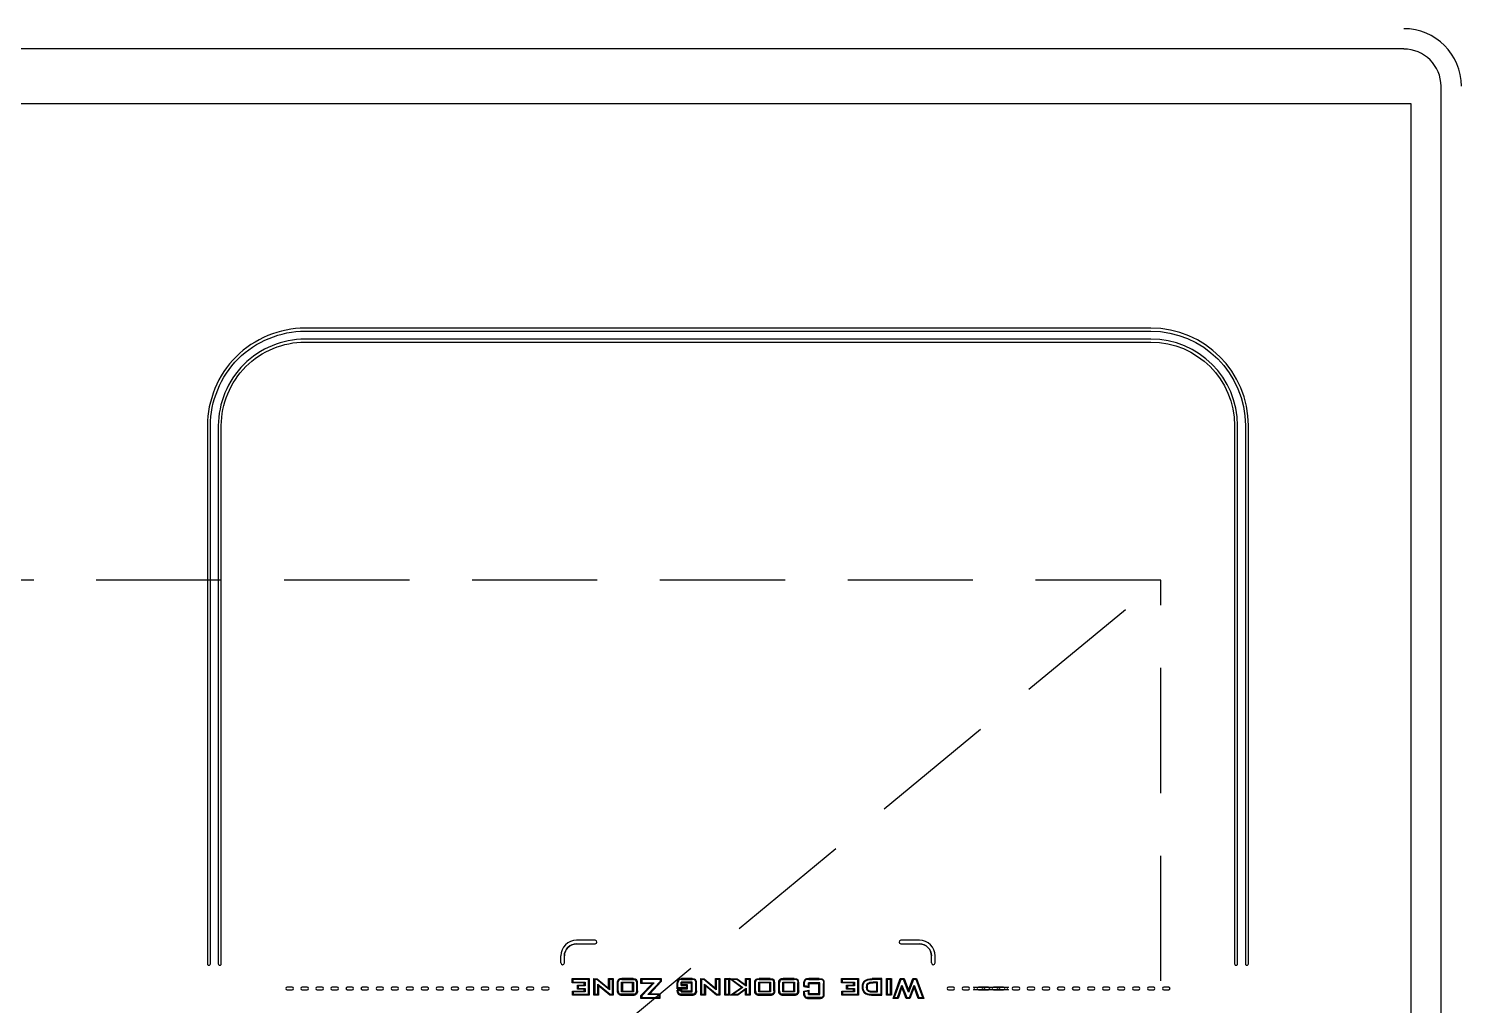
# Model space of a CAD drawing. Header units: millimetres. Extents: x -33000 to 294000, y 0 to 42408.
# Drawn here: x 51190.2 to 51476.2, y 12874.6 to 13069.6 of the extents above; entities that cross this region are included whole.
import ezdxf

# ---------------------------------------------------------------- set-up
doc = ezdxf.new("R2010")
doc.units = ezdxf.units.MM
doc.header["$LTSCALE"] = 50
doc.linetypes.add('( Hidden )', pattern=[0.375, 0.25, -0.125])
doc.layers.add('arch', color=8, linetype='Continuous')

msp = doc.modelspace()

# ---------------------------------------------------------------- linework, layer by layer
at = {"layer": 'arch'}
for p, q in [((51464.71, 13065.55), (50907.71, 13065.55)), ((51472.15, 12571.1), (51472.15, 13058.1)), ((51414.23, 13009.81), (51245.36, 13009.81)), ((51245.36, 13009.21), (51414.23, 13009.21)), ((51414.23, 13007.63), (51245.36, 13007.63)), ((51245.36, 13007.03), (51414.23, 13007.03)), ((51225.89, 12990.34), (51225.89, 12882.91)), ((51226.49, 12882.91), (51226.49, 12990.34)), ((51228.07, 12990.34), (51228.07, 12882.91)), ((51228.67, 12882.91), (51228.67, 12990.34)), ((51430.93, 12990.34), (51430.93, 12882.91)), ((51431.53, 12882.91), (51431.53, 12990.34)), ((51433.1, 12990.34), (51433.1, 12882.91)), ((51433.7, 12882.91), (51433.7, 12990.34)), ((51303.3, 12887.59), (51299.58, 12887.59)), ((51368.01, 12887.59), (51364.3, 12887.59)), ((51296.45, 12883.06), (51296.45, 12884.45)), ((51297.15, 12883.06), (51297.15, 12884.46)), ((51299.58, 12886.89), (51303.3, 12886.89)), ((51364.3, 12886.89), (51368.01, 12886.89)), ((51370.45, 12883.06), (51370.45, 12884.45)), ((51371.15, 12883.06), (51371.15, 12884.46)), ((51298.72, 12879.1), (51298.72, 12879.93)), ((51298.72, 12879.93), (51302.1, 12879.93)), ((51301.13, 12879.1), (51298.72, 12879.1)), ((51298.8, 12879.18), (51298.8, 12879.86)), ((51298.8, 12879.86), (51302.03, 12879.86)), ((51301.21, 12879.18), (51298.8, 12879.18)), ((51298.87, 12879.78), (51298.87, 12879.25)), ((51301.95, 12879.78), (51298.87, 12879.78)), ((51298.87, 12879.25), (51301.28, 12879.25)), ((51299.75, 12877.84), (51299.75, 12878.62)), ((51299.75, 12878.62), (51301.13, 12878.62)), ((51301.13, 12878.62), (51301.13, 12879.1)), ((51301.21, 12878.55), (51301.21, 12879.18)), ((51301.28, 12879.25), (51301.28, 12878.47)), ((51301.95, 12876.8), (51301.95, 12879.78)), ((51302.03, 12879.86), (51302.03, 12876.72)), ((51302.1, 12879.93), (51302.1, 12876.65)), ((51303.06, 12876.65), (51303.06, 12879.93)), ((51303.06, 12879.93), (51303.72, 12879.91)), ((51303.13, 12876.72), (51303.13, 12879.86)), ((51303.13, 12879.86), (51303.67, 12879.86)), ((51303.21, 12879.78), (51303.21, 12876.8)), ((51303.65, 12879.78), (51303.21, 12879.78)), ((51306.13, 12877.72), (51303.65, 12879.78)), ((51303.67, 12879.86), (51306.05, 12877.88)), ((51303.72, 12879.91), (51305.98, 12878.04)), ((51303.81, 12876.8), (51303.81, 12878.82)), ((51303.81, 12878.82), (51306.29, 12876.8)), ((51303.88, 12878.67), (51303.88, 12876.72)), ((51306.26, 12876.72), (51303.88, 12878.67)), ((51305.98, 12878.04), (51305.98, 12879.93)), ((51305.98, 12879.93), (51306.88, 12879.93)), ((51306.05, 12877.88), (51306.05, 12879.86)), ((51306.05, 12879.86), (51306.8, 12879.86)), ((51306.13, 12879.78), (51306.13, 12877.72)), ((51306.73, 12879.78), (51306.13, 12879.78)), ((51306.73, 12876.8), (51306.73, 12879.78)), ((51306.8, 12879.86), (51306.8, 12876.72)), ((51306.88, 12879.93), (51306.88, 12876.65)), ((51307.76, 12877.49), (51307.76, 12879.08)), ((51307.83, 12877.49), (51307.83, 12879.08)), ((51307.91, 12877.49), (51307.91, 12879.08)), ((51308.57, 12877.31), (51308.57, 12879.24)), ((51308.57, 12879.24), (51310.93, 12879.24)), ((51310.86, 12879.93), (51308.64, 12879.93)), ((51310.86, 12879.86), (51308.64, 12879.86)), ((51308.64, 12879.78), (51310.86, 12879.78)), ((51308.65, 12879.16), (51308.65, 12877.39)), ((51310.85, 12879.16), (51308.65, 12879.16)), ((51308.72, 12879.09), (51308.72, 12877.46)), ((51310.78, 12879.09), (51308.72, 12879.09)), ((51310.78, 12877.46), (51310.78, 12879.09)), ((51310.85, 12877.39), (51310.85, 12879.16)), ((51310.93, 12879.24), (51310.93, 12877.31)), ((51311.59, 12877.49), (51311.59, 12879.08)), ((51311.66, 12877.49), (51311.66, 12879.08)), ((51311.74, 12877.49), (51311.74, 12879.08)), ((51312.43, 12878.97), (51312.43, 12879.93)), ((51312.43, 12879.93), (51316.46, 12879.93)), ((51314.75, 12878.97), (51312.43, 12878.97)), ((51312.43, 12876.53), (51314.75, 12878.97)), ((51312.51, 12879.05), (51312.51, 12879.86)), ((51312.51, 12879.86), (51316.39, 12879.86)), ((51314.92, 12879.05), (51312.51, 12879.05)), ((51312.51, 12876.5), (51314.92, 12879.05)), ((51312.58, 12879.78), (51312.58, 12879.12)), ((51316.31, 12879.78), (51312.58, 12879.78)), ((51312.58, 12879.12), (51315.1, 12879.12)), ((51315.1, 12879.12), (51312.58, 12876.47)), ((51313.84, 12876.75), (51316.31, 12879.41)), ((51316.39, 12879.38), (51314.01, 12876.83)), ((51316.46, 12879.35), (51314.18, 12876.9)), ((51316.31, 12879.41), (51316.31, 12879.78)), ((51316.39, 12879.86), (51316.39, 12879.38)), ((51316.46, 12879.93), (51316.46, 12879.35)), ((51319.67, 12877.91), (51319.67, 12879.08)), ((51319.74, 12877.98), (51319.74, 12879.08)), ((51319.82, 12878.06), (51319.82, 12879.08)), ((51320.47, 12878.56), (51320.47, 12879.24)), ((51322.69, 12879.24), (51320.47, 12879.24)), ((51320.54, 12878.63), (51320.54, 12879.16)), ((51320.54, 12879.16), (51322.62, 12879.16)), ((51321.69, 12878.63), (51320.54, 12878.63)), ((51322.63, 12879.93), (51320.55, 12879.93)), ((51322.63, 12879.86), (51320.55, 12879.86)), ((51320.55, 12879.78), (51322.63, 12879.78)), ((51320.62, 12878.71), (51320.62, 12879.09)), ((51320.62, 12879.09), (51322.54, 12879.09)), ((51321.76, 12878.71), (51320.62, 12878.71)), ((51321.69, 12877.98), (51321.69, 12878.63)), ((51321.76, 12877.91), (51321.76, 12878.71)), ((51322.54, 12877.46), (51322.54, 12879.09)), ((51322.62, 12877.39), (51322.62, 12879.16)), ((51322.69, 12877.31), (51322.69, 12879.24)), ((51323.36, 12877.49), (51323.36, 12879.08)), ((51323.43, 12877.49), (51323.43, 12879.08)), ((51323.51, 12877.49), (51323.51, 12879.08)), ((51324.39, 12876.65), (51324.39, 12879.93)), ((51324.39, 12879.93), (51325.06, 12879.91)), ((51324.47, 12876.72), (51324.47, 12879.86)), ((51324.47, 12879.86), (51325.01, 12879.86)), ((51324.54, 12879.78), (51324.54, 12876.8)), ((51324.98, 12879.78), (51324.54, 12879.78)), ((51327.46, 12877.72), (51324.98, 12879.78)), ((51325.01, 12879.86), (51327.38, 12877.88)), ((51325.06, 12879.91), (51327.31, 12878.04)), ((51325.14, 12876.79), (51325.14, 12878.82)), ((51325.14, 12878.82), (51327.62, 12876.79)), ((51325.21, 12878.67), (51325.21, 12876.72)), ((51327.6, 12876.72), (51325.21, 12878.67)), ((51327.31, 12878.04), (51327.31, 12879.93)), ((51327.31, 12879.93), (51328.21, 12879.93)), ((51327.38, 12877.88), (51327.38, 12879.86)), ((51327.38, 12879.86), (51328.13, 12879.86)), ((51327.46, 12879.78), (51327.46, 12877.72)), ((51328.06, 12879.78), (51327.46, 12879.78)), ((51328.06, 12876.8), (51328.06, 12879.78)), ((51328.13, 12879.86), (51328.13, 12876.72)), ((51328.21, 12879.93), (51328.21, 12876.65)), ((51329.16, 12876.65), (51329.16, 12879.93)), ((51329.16, 12879.93), (51330.12, 12879.93)), ((51329.24, 12876.72), (51329.24, 12879.86)), ((51329.24, 12879.86), (51330.04, 12879.86)), ((51329.31, 12879.78), (51329.31, 12876.8)), ((51329.97, 12879.78), (51329.31, 12879.78)), ((51329.97, 12876.8), (51329.97, 12879.78)), ((51330.04, 12879.86), (51330.04, 12876.72)), ((51332.5, 12878.18), (51330.11, 12879.93)), ((51330.11, 12879.93), (51331.67, 12879.92)), ((51330.12, 12879.93), (51330.12, 12876.65)), ((51332.63, 12878.18), (51330.34, 12879.86)), ((51330.34, 12879.86), (51331.62, 12879.86)), ((51330.57, 12879.78), (51332.76, 12878.18)), ((51331.6, 12879.78), (51330.57, 12879.78)), ((51333.45, 12878.4), (51331.6, 12879.78)), ((51331.62, 12879.86), (51333.37, 12878.55)), ((51331.67, 12879.92), (51333.3, 12878.7)), ((51333.3, 12878.7), (51333.3, 12879.93)), ((51333.3, 12879.93), (51334.27, 12879.93)), ((51333.37, 12878.55), (51333.37, 12879.86)), ((51333.37, 12879.86), (51334.19, 12879.86)), ((51333.45, 12879.78), (51333.45, 12878.4)), ((51334.12, 12879.78), (51333.45, 12879.78)), ((51334.12, 12876.8), (51334.12, 12879.78)), ((51334.19, 12879.86), (51334.19, 12876.72)), ((51334.27, 12879.93), (51334.27, 12876.65)), ((51335.15, 12877.49), (51335.15, 12879.08)), ((51335.22, 12877.49), (51335.22, 12879.08)), ((51335.3, 12877.49), (51335.3, 12879.08)), ((51335.96, 12877.31), (51335.96, 12879.24)), ((51335.96, 12879.24), (51338.32, 12879.24)), ((51338.25, 12879.93), (51336.03, 12879.93)), ((51338.25, 12879.86), (51336.03, 12879.86)), ((51336.03, 12879.78), (51338.25, 12879.78)), ((51336.04, 12879.16), (51336.04, 12877.39)), ((51338.24, 12879.16), (51336.04, 12879.16)), ((51336.11, 12879.09), (51336.11, 12877.46)), ((51338.17, 12879.09), (51336.11, 12879.09)), ((51338.17, 12877.46), (51338.17, 12879.09)), ((51338.24, 12877.39), (51338.24, 12879.16)), ((51338.32, 12879.24), (51338.32, 12877.31)), ((51338.98, 12877.49), (51338.98, 12879.08)), ((51339.05, 12877.49), (51339.05, 12879.08)), ((51339.13, 12877.49), (51339.13, 12879.08)), ((51339.94, 12877.49), (51339.94, 12879.08)), ((51340.02, 12877.49), (51340.02, 12879.08)), ((51340.09, 12877.49), (51340.09, 12879.08)), ((51340.75, 12877.31), (51340.75, 12879.24)), ((51340.75, 12879.24), (51343.11, 12879.24)), ((51343.04, 12879.93), (51340.82, 12879.93)), ((51343.04, 12879.86), (51340.82, 12879.86)), ((51340.82, 12879.78), (51343.04, 12879.78)), ((51340.83, 12879.16), (51340.83, 12877.39)), ((51343.03, 12879.16), (51340.83, 12879.16)), ((51340.9, 12879.09), (51340.9, 12877.46)), ((51342.96, 12879.09), (51340.9, 12879.09)), ((51342.96, 12877.46), (51342.96, 12879.09)), ((51343.03, 12877.39), (51343.03, 12879.16)), ((51343.11, 12879.24), (51343.11, 12877.31)), ((51343.77, 12877.49), (51343.77, 12879.08)), ((51343.85, 12877.49), (51343.85, 12879.08)), ((51343.92, 12877.49), (51343.92, 12879.08)), ((51344.95, 12878.38), (51344.95, 12878.93)), ((51345.02, 12878.45), (51345.02, 12878.93)), ((51345.1, 12878.51), (51345.1, 12878.93)), ((51345.88, 12878.34), (51345.88, 12879.12)), ((51348.12, 12879.12), (51345.88, 12879.12)), ((51348.04, 12879.93), (51345.95, 12879.93)), ((51348.04, 12879.86), (51345.95, 12879.86)), ((51345.95, 12879.78), (51348.04, 12879.78)), ((51345.95, 12878.24), (51345.95, 12879.05)), ((51345.95, 12879.05), (51348.04, 12879.05)), ((51346.03, 12878.15), (51346.03, 12878.97)), ((51346.03, 12878.97), (51347.97, 12878.97)), ((51347.97, 12876.9), (51347.97, 12878.97)), ((51348.04, 12876.83), (51348.04, 12879.05)), ((51348.12, 12876.75), (51348.12, 12879.12)), ((51348.89, 12876.98), (51348.89, 12878.93)), ((51348.97, 12876.98), (51348.97, 12878.93)), ((51349.04, 12876.98), (51349.04, 12878.93)), ((51352.47, 12879.1), (51352.47, 12879.93)), ((51352.47, 12879.93), (51355.86, 12879.93)), ((51354.89, 12879.1), (51352.47, 12879.1)), ((51352.55, 12879.18), (51352.55, 12879.86)), ((51352.55, 12879.86), (51355.78, 12879.86)), ((51354.96, 12879.18), (51352.55, 12879.18)), ((51352.62, 12879.78), (51352.62, 12879.25)), ((51355.71, 12879.78), (51352.62, 12879.78)), ((51352.62, 12879.25), (51355.04, 12879.25)), ((51353.5, 12877.84), (51353.5, 12878.62)), ((51353.5, 12878.62), (51354.89, 12878.62)), ((51354.89, 12878.62), (51354.89, 12879.1)), ((51354.96, 12878.55), (51354.96, 12879.18)), ((51355.04, 12879.25), (51355.04, 12878.47)), ((51355.71, 12876.8), (51355.71, 12879.78)), ((51355.78, 12879.86), (51355.78, 12876.72)), ((51355.86, 12879.93), (51355.86, 12876.65)), ((51360.51, 12879.93), (51358.62, 12879.93)), ((51360.43, 12879.86), (51358.62, 12879.86)), ((51360.36, 12879.78), (51358.62, 12879.78)), ((51359.69, 12879.25), (51358.76, 12879.25)), ((51359.61, 12879.18), (51358.76, 12879.18)), ((51359.54, 12879.1), (51358.76, 12879.1)), ((51359.54, 12877.45), (51359.54, 12879.1)), ((51359.61, 12877.37), (51359.61, 12879.18)), ((51359.69, 12877.3), (51359.69, 12879.25)), ((51360.36, 12876.8), (51360.36, 12879.78)), ((51360.43, 12876.72), (51360.43, 12879.86)), ((51360.51, 12876.65), (51360.51, 12879.93)), ((51361.46, 12876.65), (51361.46, 12879.93)), ((51361.46, 12879.93), (51362.41, 12879.93)), ((51361.53, 12876.72), (51361.53, 12879.86)), ((51361.53, 12879.86), (51362.34, 12879.86)), ((51361.61, 12879.78), (51361.61, 12876.8)), ((51362.27, 12879.78), (51361.61, 12879.78)), ((51362.27, 12876.8), (51362.27, 12879.78)), ((51362.34, 12879.86), (51362.34, 12876.72)), ((51362.42, 12879.93), (51362.42, 12876.64)), ((51362.76, 12875.98), (51364.21, 12879.93)), ((51362.87, 12876.05), (51364.27, 12879.86)), ((51364.32, 12879.78), (51362.98, 12876.13)), ((51363.67, 12876.13), (51364.53, 12878.64)), ((51364.21, 12879.93), (51364.95, 12879.93)), ((51364.27, 12879.86), (51364.89, 12879.86)), ((51364.84, 12879.78), (51364.32, 12879.78)), ((51364.53, 12878.64), (51365.49, 12876.13)), ((51365.82, 12877.2), (51364.84, 12879.78)), ((51364.89, 12879.86), (51365.82, 12877.41)), ((51364.95, 12879.93), (51365.82, 12877.62)), ((51365.82, 12877.62), (51366.71, 12879.93)), ((51365.82, 12877.41), (51366.76, 12879.86)), ((51366.81, 12879.78), (51365.82, 12877.19)), ((51366.04, 12876.13), (51366.98, 12878.64)), ((51366.71, 12879.93), (51367.46, 12879.93)), ((51366.76, 12879.86), (51367.4, 12879.86)), ((51367.35, 12879.78), (51366.81, 12879.78)), ((51366.98, 12878.64), (51367.89, 12876.13)), ((51368.69, 12876.13), (51367.35, 12879.78)), ((51367.4, 12879.86), (51368.8, 12876.05)), ((51367.46, 12879.93), (51368.9, 12875.98)), ((51242.8, 12878.2), (51241.8, 12878.2)), ((51241.8, 12877.7), (51242.8, 12877.7)), ((51245.8, 12878.2), (51244.8, 12878.2)), ((51244.8, 12877.7), (51245.8, 12877.7)), ((51248.8, 12878.2), (51247.8, 12878.2)), ((51247.8, 12877.7), (51248.8, 12877.7)), ((51251.8, 12878.2), (51250.8, 12878.2)), ((51250.8, 12877.7), (51251.8, 12877.7)), ((51254.8, 12878.2), (51253.8, 12878.2)), ((51253.8, 12877.7), (51254.8, 12877.7)), ((51257.8, 12878.2), (51256.8, 12878.2)), ((51256.8, 12877.7), (51257.8, 12877.7)), ((51260.8, 12878.2), (51259.8, 12878.2)), ((51259.8, 12877.7), (51260.8, 12877.7)), ((51263.8, 12878.2), (51262.8, 12878.2)), ((51262.8, 12877.7), (51263.8, 12877.7)), ((51266.8, 12878.2), (51265.8, 12878.2)), ((51265.8, 12877.7), (51266.8, 12877.7)), ((51269.8, 12878.2), (51268.8, 12878.2)), ((51268.8, 12877.7), (51269.8, 12877.7)), ((51272.8, 12878.2), (51271.8, 12878.2)), ((51271.8, 12877.7), (51272.8, 12877.7)), ((51275.8, 12878.2), (51274.8, 12878.2)), ((51274.8, 12877.7), (51275.8, 12877.7)), ((51278.8, 12878.2), (51277.8, 12878.2)), ((51277.8, 12877.7), (51278.8, 12877.7)), ((51281.8, 12878.2), (51280.8, 12878.2)), ((51280.8, 12877.7), (51281.8, 12877.7)), ((51284.8, 12878.2), (51283.8, 12878.2)), ((51283.8, 12877.7), (51284.8, 12877.7)), ((51287.8, 12878.2), (51286.8, 12878.2)), ((51286.8, 12877.7), (51287.8, 12877.7)), ((51290.8, 12878.2), (51289.8, 12878.2)), ((51289.8, 12877.7), (51290.8, 12877.7)), ((51293.85, 12878.2), (51292.85, 12878.2)), ((51292.85, 12877.7), (51293.85, 12877.7)), ((51298.76, 12876.65), (51298.76, 12877.44)), ((51298.76, 12877.44), (51301.13, 12877.44)), ((51302.1, 12876.65), (51298.76, 12876.65)), ((51298.83, 12876.72), (51298.83, 12877.37)), ((51298.83, 12877.37), (51301.21, 12877.37)), ((51302.03, 12876.72), (51298.83, 12876.72)), ((51298.91, 12877.29), (51298.91, 12876.8)), ((51301.28, 12877.29), (51298.91, 12877.29)), ((51298.91, 12876.8), (51301.95, 12876.8)), ((51301.13, 12877.84), (51299.75, 12877.84)), ((51299.83, 12877.91), (51299.83, 12878.55)), ((51299.83, 12878.55), (51301.21, 12878.55)), ((51301.21, 12877.91), (51299.83, 12877.91)), ((51299.9, 12878.47), (51299.9, 12877.99)), ((51301.28, 12878.47), (51299.9, 12878.47)), ((51299.9, 12877.99), (51301.28, 12877.99)), ((51301.13, 12877.44), (51301.13, 12877.84)), ((51301.21, 12877.37), (51301.21, 12877.91)), ((51301.28, 12877.99), (51301.28, 12877.29)), ((51303.96, 12876.65), (51303.06, 12876.65)), ((51303.88, 12876.72), (51303.13, 12876.72)), ((51303.21, 12876.8), (51303.81, 12876.8)), ((51303.96, 12878.51), (51303.96, 12876.65)), ((51306.22, 12876.66), (51303.96, 12878.51)), ((51306.88, 12876.65), (51306.22, 12876.66)), ((51306.8, 12876.72), (51306.26, 12876.72)), ((51306.29, 12876.8), (51306.73, 12876.8)), ((51310.93, 12877.31), (51308.57, 12877.31)), ((51310.86, 12876.8), (51308.64, 12876.8)), ((51308.64, 12876.72), (51310.86, 12876.72)), ((51308.64, 12876.65), (51310.86, 12876.65)), ((51308.65, 12877.39), (51310.85, 12877.39)), ((51308.72, 12877.46), (51310.78, 12877.46)), ((51312.43, 12875.98), (51312.43, 12876.53)), ((51316.22, 12875.98), (51312.43, 12875.98)), ((51312.51, 12876.05), (51312.51, 12876.5)), ((51316.14, 12876.05), (51312.51, 12876.05)), ((51312.58, 12876.47), (51312.58, 12876.13)), ((51312.58, 12876.13), (51316.07, 12876.13)), ((51316.07, 12876.75), (51313.84, 12876.75)), ((51314.01, 12876.83), (51316.14, 12876.83)), ((51314.18, 12876.9), (51316.22, 12876.9)), ((51316.07, 12876.13), (51316.07, 12876.75)), ((51316.14, 12876.83), (51316.14, 12876.05)), ((51316.22, 12876.9), (51316.22, 12875.98)), ((51319.67, 12877.91), (51321.76, 12877.91)), ((51319.67, 12877.64), (51320.62, 12877.81)), ((51319.67, 12877.45), (51319.67, 12877.64)), ((51319.74, 12877.98), (51321.69, 12877.98)), ((51320.54, 12877.72), (51319.74, 12877.58)), ((51319.74, 12877.45), (51319.74, 12877.58)), ((51321.61, 12878.06), (51319.82, 12878.06)), ((51319.82, 12877.52), (51320.47, 12877.63)), ((51319.82, 12877.45), (51319.82, 12877.52)), ((51320.47, 12878.56), (51321.61, 12878.56)), ((51320.47, 12877.31), (51320.47, 12877.63)), ((51320.47, 12877.31), (51322.69, 12877.31)), ((51320.54, 12877.39), (51320.54, 12877.72)), ((51322.62, 12877.39), (51320.54, 12877.39)), ((51322.63, 12876.8), (51320.55, 12876.8)), ((51320.55, 12876.72), (51322.63, 12876.72)), ((51320.55, 12876.65), (51322.63, 12876.65)), ((51320.62, 12877.46), (51320.62, 12877.81)), ((51322.54, 12877.46), (51320.62, 12877.46)), ((51321.61, 12878.06), (51321.61, 12878.56)), ((51325.29, 12876.65), (51324.39, 12876.65)), ((51325.21, 12876.72), (51324.47, 12876.72)), ((51324.54, 12876.8), (51325.14, 12876.8)), ((51325.29, 12878.51), (51325.29, 12876.65)), ((51327.55, 12876.66), (51325.29, 12878.51)), ((51328.21, 12876.65), (51327.55, 12876.66)), ((51328.13, 12876.72), (51327.6, 12876.72)), ((51327.62, 12876.8), (51328.06, 12876.8)), ((51330.12, 12876.65), (51329.16, 12876.65)), ((51330.04, 12876.72), (51329.24, 12876.72)), ((51329.31, 12876.8), (51329.97, 12876.8)), ((51330.32, 12876.64), (51332.5, 12878.18)), ((51331.79, 12876.66), (51330.32, 12876.65)), ((51330.56, 12876.72), (51332.63, 12878.18)), ((51330.74, 12876.72), (51330.56, 12876.72)), ((51331.79, 12876.73), (51330.74, 12876.72)), ((51332.76, 12878.18), (51330.8, 12876.8)), ((51330.8, 12876.8), (51331.76, 12876.81)), ((51331.76, 12876.81), (51333.45, 12878.03)), ((51333.37, 12877.89), (51331.79, 12876.73)), ((51333.3, 12877.74), (51331.79, 12876.66)), ((51333.3, 12876.65), (51333.3, 12877.74)), ((51334.27, 12876.65), (51333.3, 12876.65)), ((51333.37, 12876.72), (51333.37, 12877.89)), ((51334.19, 12876.72), (51333.37, 12876.72)), ((51333.45, 12878.04), (51333.45, 12876.8)), ((51333.45, 12876.8), (51334.12, 12876.8)), ((51338.32, 12877.31), (51335.96, 12877.31)), ((51338.25, 12876.8), (51336.03, 12876.8)), ((51336.03, 12876.72), (51338.25, 12876.72)), ((51336.03, 12876.65), (51338.25, 12876.65)), ((51336.04, 12877.39), (51338.24, 12877.39)), ((51336.11, 12877.46), (51338.17, 12877.46)), ((51343.11, 12877.31), (51340.75, 12877.31)), ((51343.04, 12876.8), (51340.82, 12876.8)), ((51340.82, 12876.72), (51343.04, 12876.72)), ((51340.82, 12876.65), (51343.04, 12876.65)), ((51340.83, 12877.39), (51343.03, 12877.39)), ((51340.9, 12877.46), (51342.96, 12877.46)), ((51344.95, 12878.39), (51346.03, 12878.15)), ((51344.95, 12877.44), (51346.03, 12877.62)), ((51344.95, 12876.98), (51344.95, 12877.44)), ((51345.02, 12878.45), (51345.95, 12878.24)), ((51345.95, 12877.53), (51345.02, 12877.38)), ((51345.02, 12876.98), (51345.02, 12877.38)), ((51345.88, 12878.34), (51345.1, 12878.51)), ((51345.88, 12877.45), (51345.1, 12877.32)), ((51345.1, 12876.98), (51345.1, 12877.32)), ((51345.88, 12876.75), (51345.88, 12877.45)), ((51345.88, 12876.75), (51348.12, 12876.75)), ((51345.95, 12876.83), (51345.95, 12877.53)), ((51348.04, 12876.83), (51345.95, 12876.83)), ((51348.04, 12876.13), (51345.95, 12876.13)), ((51345.95, 12876.05), (51348.04, 12876.05)), ((51345.95, 12875.98), (51348.04, 12875.98)), ((51346.03, 12876.9), (51346.03, 12877.62)), ((51347.97, 12876.9), (51346.03, 12876.9)), ((51352.51, 12876.65), (51352.51, 12877.44)), ((51352.51, 12877.44), (51354.89, 12877.44)), ((51355.86, 12876.65), (51352.51, 12876.65)), ((51352.59, 12876.72), (51352.59, 12877.37)), ((51352.59, 12877.37), (51354.96, 12877.37)), ((51355.78, 12876.72), (51352.59, 12876.72)), ((51352.66, 12877.29), (51352.66, 12876.8)), ((51355.04, 12877.29), (51352.66, 12877.29)), ((51352.66, 12876.8), (51355.71, 12876.8)), ((51354.89, 12877.84), (51353.5, 12877.84)), ((51353.58, 12877.91), (51353.58, 12878.55)), ((51353.58, 12878.55), (51354.96, 12878.55)), ((51354.96, 12877.91), (51353.58, 12877.91)), ((51353.65, 12878.47), (51353.65, 12877.99)), ((51355.04, 12878.47), (51353.65, 12878.47)), ((51353.65, 12877.99), (51355.04, 12877.99)), ((51354.89, 12877.44), (51354.89, 12877.84)), ((51354.96, 12877.37), (51354.96, 12877.91)), ((51355.04, 12877.99), (51355.04, 12877.29)), ((51358.43, 12877.45), (51359.54, 12877.45)), ((51358.43, 12877.37), (51359.61, 12877.37)), ((51358.43, 12877.3), (51359.69, 12877.3)), ((51358.44, 12876.8), (51360.36, 12876.8)), ((51358.44, 12876.72), (51360.43, 12876.72)), ((51358.44, 12876.65), (51360.51, 12876.65)), ((51362.41, 12876.65), (51361.46, 12876.65)), ((51362.34, 12876.72), (51361.53, 12876.72)), ((51361.61, 12876.8), (51362.27, 12876.8)), ((51363.77, 12875.98), (51362.76, 12875.98)), ((51363.72, 12876.05), (51362.87, 12876.05)), ((51362.98, 12876.13), (51363.67, 12876.13)), ((51364.53, 12878.42), (51363.72, 12876.05)), ((51364.54, 12878.2), (51363.77, 12875.98)), ((51365.44, 12876.05), (51364.53, 12878.42)), ((51365.39, 12875.98), (51364.54, 12878.2)), ((51366.14, 12875.98), (51365.39, 12875.98)), ((51366.09, 12876.05), (51365.44, 12876.05)), ((51365.49, 12876.13), (51366.04, 12876.13)), ((51366.98, 12878.42), (51366.09, 12876.05)), ((51366.98, 12878.2), (51366.14, 12875.98)), ((51367.83, 12876.05), (51366.98, 12878.42)), ((51367.78, 12875.98), (51366.98, 12878.2)), ((51368.9, 12875.98), (51367.78, 12875.98)), ((51368.8, 12876.05), (51367.83, 12876.05)), ((51367.89, 12876.13), (51368.69, 12876.13)), ((51374.8, 12878.2), (51373.8, 12878.2)), ((51373.8, 12877.7), (51374.8, 12877.7)), ((51377.8, 12878.2), (51376.8, 12878.2)), ((51376.8, 12877.7), (51377.8, 12877.7)), ((51378.8, 12878.2), (51385.8, 12878.2)), ((51385.8, 12877.7), (51378.8, 12877.7)), ((51380.8, 12878.2), (51379.8, 12878.2)), ((51379.8, 12877.7), (51380.8, 12877.7)), ((51381.8, 12878.2), (51380.8, 12878.2)), ((51380.8, 12877.7), (51381.8, 12877.7)), ((51383.8, 12878.2), (51382.8, 12878.2)), ((51382.8, 12877.7), (51383.8, 12877.7)), ((51384.8, 12878.2), (51383.8, 12878.2)), ((51383.8, 12877.7), (51384.8, 12877.7)), ((51387.8, 12878.2), (51386.8, 12878.2)), ((51386.8, 12877.7), (51387.8, 12877.7)), ((51390.8, 12878.2), (51389.8, 12878.2)), ((51389.8, 12877.7), (51390.8, 12877.7)), ((51393.8, 12878.2), (51392.8, 12878.2)), ((51392.8, 12877.7), (51393.8, 12877.7)), ((51396.8, 12878.2), (51395.8, 12878.2)), ((51395.8, 12877.7), (51396.8, 12877.7)), ((51399.8, 12878.2), (51398.8, 12878.2)), ((51398.8, 12877.7), (51399.8, 12877.7)), ((51402.8, 12878.2), (51401.8, 12878.2)), ((51401.8, 12877.7), (51402.8, 12877.7)), ((51405.8, 12878.2), (51404.8, 12878.2)), ((51404.8, 12877.7), (51405.8, 12877.7)), ((51408.8, 12878.2), (51407.8, 12878.2)), ((51407.8, 12877.7), (51408.8, 12877.7)), ((51411.8, 12878.2), (51410.8, 12878.2)), ((51410.8, 12877.7), (51411.8, 12877.7)), ((51414.8, 12878.2), (51413.8, 12878.2)), ((51413.8, 12877.7), (51414.8, 12877.7)), ((51417.8, 12878.2), (51416.8, 12878.2)), ((51416.8, 12877.7), (51417.8, 12877.7))]:
    msp.add_line(p, q, dxfattribs=at)
at = {"layer": 'arch', "linetype": '( Hidden )', "ltscale": 50}
for p, q in [((51466.21, 13054.6), (50906.21, 13054.6)), ((51466.21, 12574.6), (51466.21, 13054.6))]:
    msp.add_line(p, q, dxfattribs=at)
at = {"layer": 'arch', "linetype": '( Hidden )', "ltscale": 2}
for p, q in [((51416.21, 12959.48), (50956.21, 12959.48)), ((50956.21, 12579.48), (51416.21, 12959.48)), ((51416.21, 12579.48), (51416.21, 12959.48))]:
    msp.add_line(p, q, dxfattribs=at)
at = {"layer": 'arch'}
for centre, radius, start, end in [((51464.71, 13058.1), 11.5, 0, 90), ((51464.71, 13058.1), 7.44, 0, 90), ((51299.59, 12884.45), 3.14, 90.0637, 179.9363), ((51303.3, 12887.24), 0.35, 270, 90), ((51364.3, 12887.24), 0.35, 90, 270), ((51368.01, 12884.45), 3.14, 0.0637, 89.9363), ((51299.59, 12884.45), 2.44, 90.0665, 179.9335), ((51368.01, 12884.45), 2.44, 0.0665, 89.9335), ((51226.19, 12882.91), 0.3, 179.9671, 0.0329), ((51228.37, 12882.91), 0.3, 179.9671, 0.0329), ((51296.8, 12883.06), 0.35, 180, 0), ((51370.8, 12883.06), 0.35, 180, 0), ((51431.23, 12882.91), 0.3, 179.9671, 0.0329), ((51433.4, 12882.91), 0.3, 179.9671, 0.0329), ((51241.8, 12877.95), 0.25, 90, 270), ((51242.8, 12877.95), 0.25, 270, 90), ((51244.8, 12877.95), 0.25, 90, 270), ((51245.8, 12877.95), 0.25, 270, 90), ((51247.8, 12877.95), 0.25, 90, 270), ((51248.8, 12877.95), 0.25, 270, 90), ((51250.8, 12877.95), 0.25, 90, 270), ((51251.8, 12877.95), 0.25, 270, 90), ((51253.8, 12877.95), 0.25, 90, 270), ((51254.8, 12877.95), 0.25, 270.079, 89.921), ((51256.8, 12877.95), 0.25, 90, 270), ((51257.8, 12877.95), 0.25, 270.079, 89.921), ((51259.8, 12877.95), 0.25, 90, 270), ((51260.8, 12877.95), 0.25, 270.079, 89.921), ((51262.8, 12877.95), 0.25, 90.079, 269.921), ((51263.8, 12877.95), 0.25, 270.079, 89.921), ((51265.8, 12877.95), 0.25, 90.079, 269.921), ((51266.8, 12877.95), 0.25, 270.079, 89.921), ((51268.8, 12877.95), 0.25, 90.079, 269.921), ((51269.8, 12877.95), 0.25, 269.9211, 90.0789), ((51271.8, 12877.95), 0.25, 90.079, 269.921), ((51272.8, 12877.95), 0.25, 270.079, 89.921), ((51274.8, 12877.95), 0.25, 90.079, 269.921), ((51275.8, 12877.95), 0.25, 270.079, 89.921), ((51277.8, 12877.95), 0.25, 90.079, 269.921), ((51278.8, 12877.95), 0.25, 270.079, 89.921), ((51280.8, 12877.95), 0.25, 90.079, 269.921), ((51281.8, 12877.95), 0.25, 270.079, 89.921), ((51283.8, 12877.95), 0.25, 90.079, 269.921), ((51284.8, 12877.95), 0.25, 270, 90), ((51286.8, 12877.95), 0.25, 90.079, 269.921), ((51287.8, 12877.95), 0.25, 270, 90), ((51289.8, 12877.95), 0.25, 90.079, 269.921), ((51290.8, 12877.95), 0.25, 270, 90), ((51292.85, 12877.95), 0.25, 90.079, 269.921), ((51293.85, 12877.95), 0.25, 270, 90), ((51373.8, 12877.95), 0.25, 90.079, 269.921), ((51374.8, 12877.95), 0.25, 270, 90), ((51376.8, 12877.95), 0.25, 90.079, 269.921), ((51377.8, 12877.95), 0.25, 270, 90), ((51378.8, 12877.95), 0.25, 270, 90), ((51379.8, 12877.95), 0.25, 90, 270), ((51380.8, 12877.95), 0.25, 90, 270), ((51380.8, 12877.95), 0.25, 270, 90), ((51381.8, 12877.95), 0.25, 270, 90), ((51382.8, 12877.95), 0.25, 90, 270), ((51383.8, 12877.95), 0.25, 90, 270), ((51383.8, 12877.95), 0.25, 270, 90), ((51384.8, 12877.95), 0.25, 270, 90), ((51385.8, 12877.95), 0.25, 90, 270), ((51386.8, 12877.95), 0.25, 90.0395, 269.9605), ((51387.8, 12877.95), 0.25, 270, 90), ((51389.8, 12877.95), 0.25, 90, 270), ((51390.8, 12877.95), 0.25, 270, 90), ((51392.8, 12877.95), 0.25, 90, 270), ((51393.8, 12877.95), 0.25, 270, 90), ((51395.8, 12877.95), 0.25, 90, 270), ((51396.8, 12877.95), 0.25, 270.079, 89.921), ((51398.8, 12877.95), 0.25, 90, 270), ((51399.8, 12877.95), 0.25, 270.079, 89.921), ((51401.8, 12877.95), 0.25, 90, 270), ((51402.8, 12877.95), 0.25, 270.079, 89.921), ((51404.8, 12877.95), 0.25, 90, 270), ((51405.8, 12877.95), 0.25, 270.079, 89.921), ((51407.8, 12877.95), 0.25, 90, 270), ((51408.8, 12877.95), 0.25, 270.079, 89.921), ((51410.8, 12877.95), 0.25, 90.079, 269.921), ((51411.8, 12877.95), 0.25, 270.079, 89.921), ((51413.8, 12877.95), 0.25, 90.079, 269.921), ((51414.8, 12877.95), 0.25, 270.079, 89.921), ((51416.8, 12877.95), 0.25, 90.079, 269.921), ((51417.8, 12877.95), 0.25, 270.079, 89.921)]:
    msp.add_arc(centre, radius, start, end, dxfattribs=at)
for points, knots in [([(51245.36, 13009.81, 0), (51240.39, 13009.81, 0), (51230.06, 13005.64, 0), (51225.89, 12995.31, 0), (51225.89, 12990.34, 0)], [0, 0, 0, 0, 0.500007, 1, 1, 1, 1]), ([(51226.49, 12990.34, 0), (51226.49, 12995.16, 0), (51230.53, 13005.17, 0), (51240.55, 13009.21, 0), (51245.36, 13009.21, 0)], [0, 0, 0, 0, 0.499995, 1, 1, 1, 1]), ([(51245.36, 13007.63, 0), (51240.95, 13007.63, 0), (51231.77, 13003.93, 0), (51228.07, 12994.75, 0), (51228.07, 12990.34, 0)], [0, 0, 0, 0, 0.5, 1, 1, 1, 1]), ([(51228.67, 12990.34, 0), (51228.67, 12994.6, 0), (51232.24, 13003.46, 0), (51241.1, 13007.03, 0), (51245.36, 13007.03, 0)], [0, 0, 0, 0, 0.500002, 1, 1, 1, 1]), ([(51357.1, 12879.52, 0), (51356.93, 12879.38, 0), (51356.67, 12879.04, 0), (51356.54, 12878.29, 0), (51356.66, 12877.55, 0), (51356.91, 12877.21, 0), (51357.07, 12877.07, 0)], [0, 0, 0, 0, 0.256307, 0.512613, 0.756307, 1, 1, 1, 1]), ([(51357.12, 12877.12, 0), (51356.97, 12877.26, 0), (51356.73, 12877.58, 0), (51356.62, 12878.29, 0), (51356.74, 12879.01, 0), (51356.99, 12879.33, 0), (51357.15, 12879.46, 0)], [0, 0, 0, 0, 0.243412, 0.486824, 0.743412, 1, 1, 1, 1]), ([(51357.2, 12879.41, 0), (51357.04, 12879.28, 0), (51356.81, 12878.97, 0), (51356.69, 12878.29, 0), (51356.8, 12877.61, 0), (51357.03, 12877.31, 0), (51357.17, 12877.18, 0)], [0, 0, 0, 0, 0.256378, 0.512757, 0.756378, 1, 1, 1, 1]), ([(51357.72, 12879.02, 0), (51357.52, 12878.87, 0), (51357.32, 12878.29, 0), (51357.5, 12877.69, 0), (51357.67, 12877.53, 0)], [0, 0, 0, 0, 0.534316, 1, 1, 1, 1]), ([(51357.72, 12877.59, 0), (51357.57, 12877.73, 0), (51357.4, 12878.29, 0), (51357.58, 12878.82, 0), (51357.76, 12878.96, 0)], [0, 0, 0, 0, 0.465142, 1, 1, 1, 1]), ([(51357.81, 12878.9, 0), (51357.65, 12878.78, 0), (51357.49, 12878.28, 0), (51357.63, 12877.77, 0), (51357.77, 12877.64, 0)], [0, 0, 0, 0, 0.535021, 1, 1, 1, 1])]:
    msp.add_open_spline(points, degree=3, knots=knots, dxfattribs=at)
for points in [[(51433.7, 12990.34, 0), (51433.7, 13001.08, 0), (51424.97, 13009.81, 0), (51414.23, 13009.81, 0)], [(51414.23, 13009.21, 0), (51424.64, 13009.21, 0), (51433.1, 13000.75, 0), (51433.1, 12990.34, 0)], [(51431.53, 12990.34, 0), (51431.53, 12999.88, 0), (51423.77, 13007.63, 0), (51414.23, 13007.63, 0)], [(51414.23, 13007.03, 0), (51423.44, 13007.03, 0), (51430.93, 12999.55, 0), (51430.93, 12990.34, 0)], [(51299.58, 12887.59, 0), (51297.85, 12887.59, 0), (51296.45, 12886.18, 0), (51296.45, 12884.46, 0)], [(51371.15, 12884.46, 0), (51371.15, 12886.18, 0), (51369.74, 12887.59, 0), (51368.01, 12887.59, 0)], [(51297.15, 12884.46, 0), (51297.15, 12885.8, 0), (51298.24, 12886.89, 0), (51299.58, 12886.89, 0)], [(51368.01, 12886.89, 0), (51369.35, 12886.89, 0), (51370.45, 12885.8, 0), (51370.45, 12884.46, 0)], [(51307.95, 12879.74, 0), (51307.82, 12879.62, 0), (51307.76, 12879.4, 0), (51307.76, 12879.08, 0)], [(51307.76, 12879.08, 0), (51307.76, 12879.4, 0), (51307.82, 12879.62, 0), (51307.95, 12879.74, 0)], [(51308, 12879.69, 0), (51307.89, 12879.58, 0), (51307.83, 12879.38, 0), (51307.83, 12879.08, 0)], [(51307.91, 12879.08, 0), (51307.91, 12879.36, 0), (51307.96, 12879.54, 0), (51308.06, 12879.64, 0)], [(51308.64, 12879.93, 0), (51308.31, 12879.93, 0), (51308.08, 12879.87, 0), (51307.95, 12879.74, 0)], [(51307.95, 12879.74, 0), (51308.08, 12879.87, 0), (51308.31, 12879.93, 0), (51308.64, 12879.93, 0)], [(51308, 12879.69, 0), (51308.12, 12879.8, 0), (51308.33, 12879.86, 0), (51308.64, 12879.86, 0)], [(51308.64, 12879.78, 0), (51308.35, 12879.78, 0), (51308.16, 12879.73, 0), (51308.06, 12879.64, 0)], [(51310.86, 12879.93, 0), (51311.19, 12879.93, 0), (51311.42, 12879.87, 0), (51311.55, 12879.74, 0)], [(51310.86, 12879.86, 0), (51311.17, 12879.86, 0), (51311.38, 12879.8, 0), (51311.49, 12879.69, 0)], [(51310.86, 12879.78, 0), (51311.15, 12879.78, 0), (51311.51, 12879.71, 0), (51311.59, 12879.35, 0), (51311.59, 12879.08, 0)], [(51311.44, 12879.64, 0), (51311.34, 12879.73, 0), (51311.15, 12879.78, 0), (51310.86, 12879.78, 0)], [(51311.59, 12879.08, 0), (51311.59, 12879.35, 0), (51311.54, 12879.54, 0), (51311.44, 12879.64, 0)], [(51311.66, 12879.08, 0), (51311.66, 12879.38, 0), (51311.61, 12879.58, 0), (51311.49, 12879.69, 0)], [(51311.74, 12879.08, 0), (51311.74, 12879.4, 0), (51311.68, 12879.62, 0), (51311.55, 12879.74, 0)], [(51319.86, 12879.74, 0), (51319.73, 12879.62, 0), (51319.67, 12879.4, 0), (51319.67, 12879.08, 0)], [(51319.92, 12879.69, 0), (51319.8, 12879.58, 0), (51319.74, 12879.38, 0), (51319.74, 12879.08, 0)], [(51319.82, 12879.08, 0), (51319.82, 12879.36, 0), (51319.87, 12879.54, 0), (51319.97, 12879.64, 0)], [(51319.97, 12879.64, 0), (51319.87, 12879.54, 0), (51319.82, 12879.36, 0), (51319.82, 12879.08, 0)], [(51319.86, 12879.74, 0), (51319.99, 12879.87, 0), (51320.22, 12879.93, 0), (51320.55, 12879.93, 0)], [(51319.92, 12879.69, 0), (51320.03, 12879.8, 0), (51320.24, 12879.86, 0), (51320.55, 12879.86, 0)], [(51320.55, 12879.78, 0), (51320.26, 12879.78, 0), (51320.07, 12879.73, 0), (51319.97, 12879.64, 0)], [(51322.63, 12879.93, 0), (51322.96, 12879.93, 0), (51323.18, 12879.87, 0), (51323.31, 12879.74, 0)], [(51322.63, 12879.86, 0), (51322.94, 12879.86, 0), (51323.15, 12879.8, 0), (51323.26, 12879.69, 0)], [(51323.21, 12879.64, 0), (51323.11, 12879.73, 0), (51322.92, 12879.78, 0), (51322.63, 12879.78, 0)], [(51323.21, 12879.64, 0), (51323.31, 12879.54, 0), (51323.36, 12879.36, 0), (51323.36, 12879.08, 0)], [(51323.43, 12879.08, 0), (51323.43, 12879.38, 0), (51323.38, 12879.58, 0), (51323.26, 12879.69, 0)], [(51323.51, 12879.08, 0), (51323.51, 12879.4, 0), (51323.44, 12879.62, 0), (51323.31, 12879.74, 0)], [(51335.34, 12879.74, 0), (51335.21, 12879.62, 0), (51335.15, 12879.4, 0), (51335.15, 12879.08, 0)], [(51335.15, 12879.08, 0), (51335.15, 12879.4, 0), (51335.21, 12879.62, 0), (51335.34, 12879.74, 0)], [(51335.4, 12879.69, 0), (51335.28, 12879.58, 0), (51335.22, 12879.38, 0), (51335.22, 12879.08, 0)], [(51335.3, 12879.08, 0), (51335.3, 12879.36, 0), (51335.35, 12879.54, 0), (51335.45, 12879.64, 0)], [(51335.34, 12879.74, 0), (51335.47, 12879.87, 0), (51335.7, 12879.93, 0), (51336.03, 12879.93, 0)], [(51335.4, 12879.69, 0), (51335.51, 12879.8, 0), (51335.72, 12879.86, 0), (51336.03, 12879.86, 0)], [(51336.03, 12879.78, 0), (51335.74, 12879.78, 0), (51335.55, 12879.73, 0), (51335.45, 12879.64, 0)], [(51338.25, 12879.93, 0), (51338.58, 12879.93, 0), (51338.81, 12879.87, 0), (51338.94, 12879.74, 0)], [(51338.25, 12879.86, 0), (51338.56, 12879.86, 0), (51338.77, 12879.8, 0), (51338.88, 12879.69, 0)], [(51338.25, 12879.78, 0), (51338.54, 12879.78, 0), (51338.91, 12879.71, 0), (51338.98, 12879.35, 0), (51338.98, 12879.08, 0)], [(51338.83, 12879.64, 0), (51338.73, 12879.73, 0), (51338.54, 12879.78, 0), (51338.25, 12879.78, 0)], [(51338.98, 12879.08, 0), (51338.98, 12879.35, 0), (51338.93, 12879.54, 0), (51338.83, 12879.64, 0)], [(51339.05, 12879.08, 0), (51339.05, 12879.38, 0), (51339, 12879.58, 0), (51338.88, 12879.69, 0)], [(51339.13, 12879.08, 0), (51339.13, 12879.4, 0), (51339.07, 12879.62, 0), (51338.94, 12879.74, 0)], [(51340.14, 12879.74, 0), (51340, 12879.62, 0), (51339.94, 12879.4, 0), (51339.94, 12879.08, 0)], [(51339.94, 12879.08, 0), (51339.94, 12879.4, 0), (51340, 12879.62, 0), (51340.14, 12879.74, 0)], [(51340.19, 12879.69, 0), (51340.07, 12879.58, 0), (51340.02, 12879.38, 0), (51340.02, 12879.08, 0)], [(51340.09, 12879.08, 0), (51340.09, 12879.36, 0), (51340.14, 12879.54, 0), (51340.24, 12879.64, 0)], [(51340.24, 12879.64, 0), (51340.14, 12879.54, 0), (51340.09, 12879.36, 0), (51340.09, 12879.08, 0)], [(51340.82, 12879.93, 0), (51340.49, 12879.93, 0), (51340.27, 12879.87, 0), (51340.14, 12879.74, 0)], [(51340.14, 12879.74, 0), (51340.27, 12879.87, 0), (51340.49, 12879.93, 0), (51340.82, 12879.93, 0)], [(51340.19, 12879.69, 0), (51340.3, 12879.8, 0), (51340.51, 12879.86, 0), (51340.82, 12879.86, 0)], [(51340.24, 12879.64, 0), (51340.34, 12879.73, 0), (51340.53, 12879.78, 0), (51340.82, 12879.78, 0)], [(51340.82, 12879.78, 0), (51340.53, 12879.78, 0), (51340.34, 12879.73, 0), (51340.24, 12879.64, 0)], [(51343.04, 12879.93, 0), (51343.38, 12879.93, 0), (51343.6, 12879.87, 0), (51343.73, 12879.74, 0)], [(51343.04, 12879.86, 0), (51343.36, 12879.86, 0), (51343.56, 12879.8, 0), (51343.68, 12879.69, 0)], [(51343.62, 12879.64, 0), (51343.53, 12879.73, 0), (51343.33, 12879.78, 0), (51343.04, 12879.78, 0)], [(51343.62, 12879.64, 0), (51343.72, 12879.54, 0), (51343.77, 12879.36, 0), (51343.77, 12879.08, 0)], [(51343.85, 12879.08, 0), (51343.85, 12879.38, 0), (51343.79, 12879.58, 0), (51343.68, 12879.69, 0)], [(51343.92, 12879.08, 0), (51343.92, 12879.4, 0), (51343.86, 12879.62, 0), (51343.73, 12879.74, 0)], [(51345.17, 12879.71, 0), (51345.02, 12879.56, 0), (51344.95, 12879.3, 0), (51344.95, 12878.93, 0)], [(51344.95, 12878.93, 0), (51344.95, 12879.3, 0), (51345.02, 12879.56, 0), (51345.17, 12879.71, 0)], [(51345.02, 12878.93, 0), (51345.02, 12879.28, 0), (51345.09, 12879.52, 0), (51345.22, 12879.66, 0)], [(51345.1, 12878.93, 0), (51345.1, 12879.26, 0), (51345.16, 12879.48, 0), (51345.27, 12879.6, 0)], [(51345.95, 12879.93, 0), (51345.57, 12879.93, 0), (51345.32, 12879.86, 0), (51345.17, 12879.71, 0)], [(51345.17, 12879.71, 0), (51345.32, 12879.86, 0), (51345.57, 12879.93, 0), (51345.95, 12879.93, 0)], [(51345.22, 12879.66, 0), (51345.35, 12879.79, 0), (51345.59, 12879.86, 0), (51345.95, 12879.86, 0)], [(51345.95, 12879.78, 0), (51345.61, 12879.78, 0), (51345.39, 12879.72, 0), (51345.27, 12879.6, 0)], [(51348.04, 12879.93, 0), (51348.42, 12879.93, 0), (51348.68, 12879.86, 0), (51348.83, 12879.71, 0)], [(51348.04, 12879.86, 0), (51348.4, 12879.86, 0), (51348.64, 12879.79, 0), (51348.77, 12879.66, 0)], [(51348.72, 12879.6, 0), (51348.6, 12879.72, 0), (51348.38, 12879.78, 0), (51348.04, 12879.78, 0)], [(51348.72, 12879.6, 0), (51348.84, 12879.49, 0), (51348.89, 12879.26, 0), (51348.89, 12878.93, 0)], [(51348.97, 12878.93, 0), (51348.97, 12879.28, 0), (51348.91, 12879.52, 0), (51348.77, 12879.66, 0)], [(51349.04, 12878.93, 0), (51349.04, 12879.3, 0), (51348.97, 12879.56, 0), (51348.83, 12879.71, 0)], [(51357.1, 12879.52, 0), (51357.44, 12879.79, 0), (51357.95, 12879.93, 0), (51358.62, 12879.93, 0)], [(51357.15, 12879.46, 0), (51357.47, 12879.72, 0), (51357.97, 12879.86, 0), (51358.62, 12879.86, 0)], [(51357.2, 12879.4, 0), (51357.51, 12879.65, 0), (51357.99, 12879.78, 0), (51358.62, 12879.78, 0)], [(51357.72, 12879.02, 0), (51357.92, 12879.18, 0), (51358.27, 12879.25, 0), (51358.76, 12879.25, 0)], [(51357.76, 12878.96, 0), (51357.95, 12879.1, 0), (51358.29, 12879.18, 0), (51358.76, 12879.18, 0)], [(51357.81, 12878.9, 0), (51357.98, 12879.03, 0), (51358.31, 12879.1, 0), (51358.76, 12879.1, 0)], [(51307.95, 12876.83, 0), (51307.82, 12876.96, 0), (51307.76, 12877.17, 0), (51307.76, 12877.49, 0)], [(51308, 12876.89, 0), (51307.89, 12877, 0), (51307.83, 12877.2, 0), (51307.83, 12877.49, 0)], [(51307.91, 12877.49, 0), (51307.91, 12877.22, 0), (51307.96, 12877.04, 0), (51308.05, 12876.94, 0)], [(51307.95, 12876.83, 0), (51308.07, 12876.71, 0), (51308.3, 12876.65, 0), (51308.64, 12876.65, 0)], [(51308, 12876.89, 0), (51308.11, 12876.77, 0), (51308.32, 12876.72, 0), (51308.64, 12876.72, 0)], [(51308.64, 12876.8, 0), (51308.35, 12876.8, 0), (51308.15, 12876.84, 0), (51308.05, 12876.94, 0)], [(51311.44, 12876.94, 0), (51311.34, 12876.84, 0), (51311.15, 12876.8, 0), (51310.86, 12876.8, 0)], [(51310.86, 12876.79, 0), (51311.15, 12876.79, 0), (51311.34, 12876.84, 0), (51311.44, 12876.94, 0)], [(51310.86, 12876.72, 0), (51311.17, 12876.72, 0), (51311.38, 12876.77, 0), (51311.49, 12876.89, 0)], [(51310.86, 12876.65, 0), (51311.19, 12876.65, 0), (51311.42, 12876.71, 0), (51311.55, 12876.83, 0)], [(51311.59, 12877.49, 0), (51311.59, 12877.22, 0), (51311.54, 12877.04, 0), (51311.44, 12876.94, 0)], [(51311.44, 12876.94, 0), (51311.54, 12877.04, 0), (51311.59, 12877.22, 0), (51311.59, 12877.49, 0)], [(51311.66, 12877.49, 0), (51311.66, 12877.2, 0), (51311.61, 12877, 0), (51311.49, 12876.89, 0)], [(51311.74, 12877.49, 0), (51311.74, 12877.17, 0), (51311.68, 12876.96, 0), (51311.55, 12876.83, 0)], [(51319.67, 12877.45, 0), (51319.67, 12877.16, 0), (51319.73, 12876.95, 0), (51319.87, 12876.83, 0)], [(51319.74, 12877.45, 0), (51319.74, 12877.18, 0), (51319.8, 12876.99, 0), (51319.92, 12876.88, 0)], [(51319.97, 12876.94, 0), (51319.87, 12877.03, 0), (51319.82, 12877.2, 0), (51319.82, 12877.45, 0)], [(51319.82, 12877.45, 0), (51319.82, 12877.2, 0), (51319.87, 12877.03, 0), (51319.97, 12876.94, 0)], [(51319.87, 12876.83, 0), (51320, 12876.71, 0), (51320.22, 12876.65, 0), (51320.55, 12876.65, 0)], [(51319.92, 12876.88, 0), (51320.03, 12876.77, 0), (51320.24, 12876.72, 0), (51320.55, 12876.72, 0)], [(51320.55, 12876.8, 0), (51320.26, 12876.8, 0), (51320.07, 12876.84, 0), (51319.97, 12876.94, 0)], [(51319.97, 12876.94, 0), (51320.07, 12876.84, 0), (51320.26, 12876.79, 0), (51320.55, 12876.79, 0)], [(51323.21, 12876.94, 0), (51323.11, 12876.84, 0), (51322.92, 12876.8, 0), (51322.63, 12876.8, 0)], [(51322.63, 12876.72, 0), (51322.94, 12876.72, 0), (51323.15, 12876.77, 0), (51323.26, 12876.89, 0)], [(51322.63, 12876.65, 0), (51322.96, 12876.65, 0), (51323.18, 12876.71, 0), (51323.31, 12876.83, 0)], [(51323.31, 12876.83, 0), (51323.18, 12876.71, 0), (51322.96, 12876.64, 0), (51322.63, 12876.64, 0)], [(51323.21, 12876.94, 0), (51323.31, 12877.04, 0), (51323.36, 12877.22, 0), (51323.36, 12877.49, 0)], [(51323.43, 12877.49, 0), (51323.43, 12877.2, 0), (51323.38, 12877, 0), (51323.26, 12876.89, 0)], [(51323.31, 12876.83, 0), (51323.44, 12876.96, 0), (51323.51, 12877.17, 0), (51323.51, 12877.49, 0)], [(51323.51, 12877.49, 0), (51323.51, 12877.17, 0), (51323.44, 12876.96, 0), (51323.31, 12876.83, 0)], [(51335.34, 12876.83, 0), (51335.21, 12876.96, 0), (51335.15, 12877.17, 0), (51335.15, 12877.49, 0)], [(51335.39, 12876.89, 0), (51335.28, 12877, 0), (51335.22, 12877.2, 0), (51335.22, 12877.49, 0)], [(51335.3, 12877.49, 0), (51335.3, 12877.22, 0), (51335.35, 12877.04, 0), (51335.44, 12876.94, 0)], [(51335.34, 12876.83, 0), (51335.47, 12876.71, 0), (51335.69, 12876.65, 0), (51336.03, 12876.65, 0)], [(51335.39, 12876.89, 0), (51335.5, 12876.77, 0), (51335.71, 12876.72, 0), (51336.03, 12876.72, 0)], [(51336.03, 12876.8, 0), (51335.74, 12876.8, 0), (51335.54, 12876.84, 0), (51335.44, 12876.94, 0)], [(51338.83, 12876.94, 0), (51338.73, 12876.84, 0), (51338.54, 12876.8, 0), (51338.25, 12876.8, 0)], [(51338.25, 12876.72, 0), (51338.56, 12876.72, 0), (51338.77, 12876.77, 0), (51338.88, 12876.89, 0)], [(51338.25, 12876.65, 0), (51338.59, 12876.65, 0), (51338.81, 12876.71, 0), (51338.94, 12876.83, 0)], [(51338.98, 12877.49, 0), (51338.98, 12877.22, 0), (51338.93, 12877.04, 0), (51338.83, 12876.94, 0)], [(51339.05, 12877.49, 0), (51339.05, 12877.2, 0), (51339, 12877, 0), (51338.88, 12876.89, 0)], [(51339.13, 12877.49, 0), (51339.13, 12877.17, 0), (51339.07, 12876.96, 0), (51338.94, 12876.83, 0)], [(51340.13, 12876.83, 0), (51340, 12876.96, 0), (51339.94, 12877.17, 0), (51339.94, 12877.49, 0)], [(51340.18, 12876.89, 0), (51340.07, 12877, 0), (51340.02, 12877.2, 0), (51340.02, 12877.49, 0)], [(51340.09, 12877.49, 0), (51340.09, 12877.22, 0), (51340.14, 12877.04, 0), (51340.24, 12876.94, 0)], [(51340.13, 12876.83, 0), (51340.26, 12876.71, 0), (51340.48, 12876.65, 0), (51340.82, 12876.65, 0)], [(51340.18, 12876.89, 0), (51340.3, 12876.77, 0), (51340.5, 12876.72, 0), (51340.82, 12876.72, 0)], [(51340.82, 12876.8, 0), (51340.53, 12876.8, 0), (51340.33, 12876.84, 0), (51340.24, 12876.94, 0)], [(51343.62, 12876.94, 0), (51343.53, 12876.84, 0), (51343.33, 12876.8, 0), (51343.04, 12876.8, 0)], [(51343.04, 12876.72, 0), (51343.36, 12876.72, 0), (51343.56, 12876.77, 0), (51343.68, 12876.89, 0)], [(51343.04, 12876.65, 0), (51343.38, 12876.65, 0), (51343.6, 12876.71, 0), (51343.73, 12876.83, 0)], [(51343.62, 12876.94, 0), (51343.72, 12877.04, 0), (51343.77, 12877.22, 0), (51343.77, 12877.49, 0)], [(51343.85, 12877.49, 0), (51343.85, 12877.2, 0), (51343.79, 12877, 0), (51343.68, 12876.89, 0)], [(51343.92, 12877.49, 0), (51343.92, 12877.17, 0), (51343.86, 12876.96, 0), (51343.73, 12876.83, 0)], [(51345.17, 12876.2, 0), (51345.02, 12876.35, 0), (51344.95, 12876.61, 0), (51344.95, 12876.98, 0)], [(51345.02, 12876.98, 0), (51345.02, 12876.63, 0), (51345.09, 12876.39, 0), (51345.22, 12876.26, 0)], [(51345.1, 12876.98, 0), (51345.1, 12876.65, 0), (51345.16, 12876.43, 0), (51345.27, 12876.31, 0)], [(51345.17, 12876.2, 0), (51345.31, 12876.05, 0), (51345.57, 12875.98, 0), (51345.95, 12875.98, 0)], [(51345.22, 12876.26, 0), (51345.35, 12876.12, 0), (51345.59, 12876.05, 0), (51345.95, 12876.05, 0)], [(51345.95, 12876.13, 0), (51345.61, 12876.13, 0), (51345.39, 12876.19, 0), (51345.27, 12876.31, 0)], [(51348.72, 12876.31, 0), (51348.6, 12876.19, 0), (51348.38, 12876.13, 0), (51348.04, 12876.13, 0)], [(51348.04, 12876.05, 0), (51348.4, 12876.05, 0), (51348.64, 12876.12, 0), (51348.77, 12876.26, 0)], [(51348.04, 12875.98, 0), (51348.43, 12875.98, 0), (51348.68, 12876.05, 0), (51348.83, 12876.2, 0)], [(51348.89, 12876.98, 0), (51348.89, 12876.65, 0), (51348.84, 12876.43, 0), (51348.72, 12876.31, 0)], [(51348.72, 12876.31, 0), (51348.84, 12876.43, 0), (51348.89, 12876.65, 0), (51348.89, 12876.98, 0)], [(51348.77, 12876.26, 0), (51348.91, 12876.39, 0), (51348.97, 12876.63, 0), (51348.97, 12876.98, 0)], [(51348.83, 12876.2, 0), (51348.97, 12876.35, 0), (51349.04, 12876.61, 0), (51349.04, 12876.98, 0)], [(51357.07, 12877.07, 0), (51357.39, 12876.79, 0), (51357.85, 12876.65, 0), (51358.44, 12876.65, 0)], [(51357.12, 12877.12, 0), (51357.43, 12876.86, 0), (51357.87, 12876.72, 0), (51358.44, 12876.72, 0)], [(51357.17, 12877.18, 0), (51357.46, 12876.92, 0), (51357.89, 12876.8, 0), (51358.44, 12876.8, 0)], [(51357.67, 12877.53, 0), (51357.83, 12877.38, 0), (51358.09, 12877.3, 0), (51358.43, 12877.3, 0)], [(51357.72, 12877.59, 0), (51357.87, 12877.45, 0), (51358.11, 12877.37, 0), (51358.43, 12877.37, 0)], [(51357.77, 12877.64, 0), (51357.91, 12877.51, 0), (51358.13, 12877.45, 0), (51358.43, 12877.45, 0)]]:
    msp.add_open_spline(points, degree=3, dxfattribs=at)

doc.saveas('drawing.dxf')
